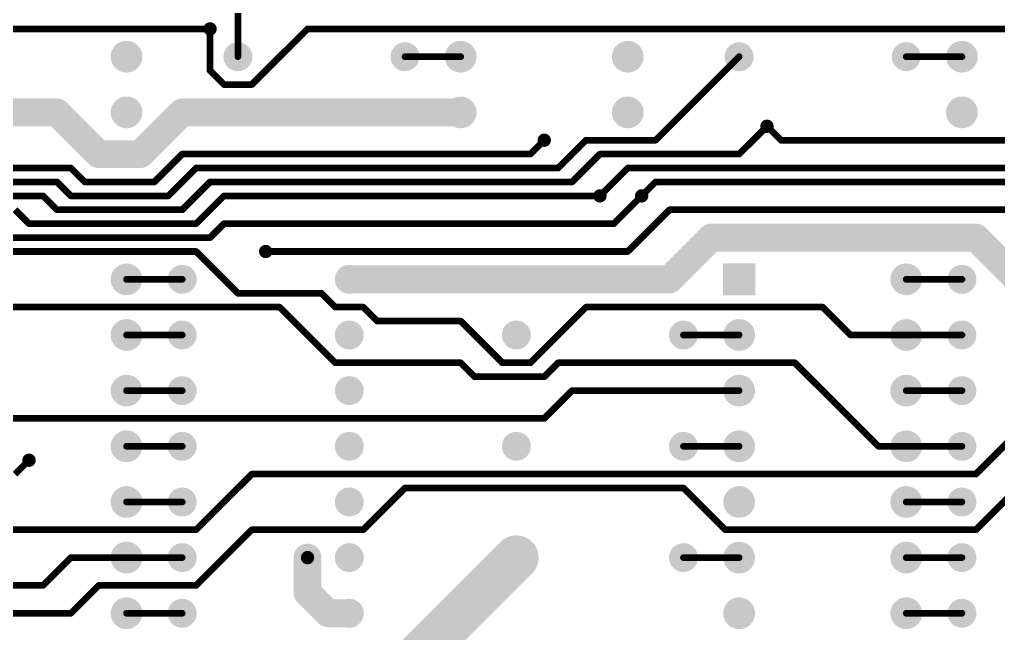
# Model space of a CAD drawing. Extents: x 0.24 to 7.39, y 0.21 to 4.62.
# Drawn here: x 4.604 to 6.361, y 2.185 to 3.288 of the extents above; entities that cross this region are included whole.
import ezdxf

# ---------------------------------------------------------------- set-up
doc = ezdxf.new("R2010")
doc.units = 0

msp = doc.modelspace()

# ---------------------------------------------------------------- linework, layer by layer
at = {"layer": 'TOP'}
for points, const_width in [([(4.996, 3.321), (4.996, 3.221)], 0.012), ([(4.146, 3.271), (4.946, 3.271)], 0.012), ([(4.946, 3.196), (4.946, 3.271)], 0.012), ([(5.121, 3.271), (5.021, 3.171)], 0.012), ([(6.896, 3.271), (5.121, 3.271)], 0.012), ([(5.296, 3.221), (5.396, 3.221)], 0.012), ([(5.896, 3.221), (5.746, 3.071)], 0.012), ([(6.196, 3.221), (6.296, 3.221)], 0.012), ([(4.971, 3.171), (4.946, 3.196)], 0.012), ([(5.021, 3.171), (4.971, 3.171)], 0.012), ([(4.496, 3.121), (4.671, 3.121)], 0.05), ([(4.671, 3.121), (4.746, 3.046)], 0.05), ([(4.821, 3.046), (4.896, 3.121)], 0.05), ([(4.896, 3.121), (5.396, 3.121)], 0.05), ([(5.946, 3.096), (5.896, 3.046)], 0.012), ([(5.971, 3.071), (5.946, 3.096)], 0.012), ([(5.546, 3.071), (5.521, 3.046)], 0.012), ([(5.621, 3.071), (5.571, 3.021)], 0.012), ([(5.746, 3.071), (5.621, 3.071)], 0.012), ([(6.771, 3.071), (5.971, 3.071)], 0.012), ([(4.746, 3.046), (4.821, 3.046)], 0.05), ([(4.896, 3.046), (4.846, 2.996)], 0.012), ([(5.521, 3.046), (4.896, 3.046)], 0.012), ([(5.646, 3.046), (5.596, 2.996)], 0.012), ([(5.896, 3.046), (5.646, 3.046)], 0.012), ([(4.696, 3.021), (4.121, 3.021)], 0.012), ([(4.721, 2.996), (4.696, 3.021)], 0.012), ([(4.921, 3.021), (4.871, 2.971)], 0.012), ([(5.571, 3.021), (4.921, 3.021)], 0.012), ([(5.696, 3.021), (5.646, 2.971)], 0.012), ([(6.946, 3.021), (5.696, 3.021)], 0.012), ([(4.671, 2.996), (4.196, 2.996)], 0.012), ([(4.696, 2.971), (4.671, 2.996)], 0.012), ([(4.846, 2.996), (4.721, 2.996)], 0.012), ([(4.946, 2.996), (4.896, 2.946)], 0.012), ([(5.596, 2.996), (4.946, 2.996)], 0.012), ([(5.721, 2.971), (5.746, 2.996)], 0.012), ([(5.746, 2.996), (7.071, 2.996)], 0.012), ([(4.646, 2.971), (4.221, 2.971)], 0.012), ([(4.671, 2.946), (4.646, 2.971)], 0.012), ([(4.871, 2.971), (4.696, 2.971)], 0.012), ([(4.921, 2.921), (4.971, 2.971)], 0.012), ([(4.971, 2.971), (5.646, 2.971)], 0.012), ([(5.671, 2.921), (5.721, 2.971)], 0.012), ([(4.596, 2.946), (4.621, 2.921)], 0.012), ([(4.896, 2.946), (4.671, 2.946)], 0.012), ([(5.771, 2.946), (5.696, 2.871)], 0.012), ([(6.771, 2.946), (5.771, 2.946)], 0.012), ([(4.621, 2.921), (4.921, 2.921)], 0.012), ([(4.946, 2.896), (4.971, 2.921)], 0.012), ([(4.971, 2.921), (5.671, 2.921)], 0.012), ([(5.771, 2.821), (5.846, 2.896)], 0.05), ([(5.846, 2.896), (6.321, 2.896)], 0.05), ([(6.321, 2.896), (6.396, 2.821)], 0.05), ([(4.371, 2.896), (4.946, 2.896)], 0.012), ([(4.396, 2.871), (4.921, 2.871)], 0.012), ([(4.921, 2.871), (4.996, 2.796)], 0.012), ([(5.696, 2.871), (5.046, 2.871)], 0.012), ([(5.196, 2.821), (5.771, 2.821)], 0.05), ([(4.796, 2.821), (4.896, 2.821)], 0.012), ([(6.196, 2.821), (6.296, 2.821)], 0.012), ([(4.996, 2.796), (5.146, 2.796)], 0.012), ([(5.146, 2.796), (5.171, 2.771)], 0.012), ([(4.071, 2.771), (5.071, 2.771)], 0.012), ([(5.071, 2.771), (5.171, 2.671)], 0.012), ([(5.171, 2.771), (5.221, 2.771)], 0.012), ([(5.221, 2.771), (5.246, 2.746)], 0.012), ([(5.521, 2.671), (5.621, 2.771)], 0.012), ([(5.621, 2.771), (6.046, 2.771)], 0.012), ([(6.046, 2.771), (6.096, 2.721)], 0.012), ([(5.246, 2.746), (5.396, 2.746)], 0.012), ([(5.396, 2.746), (5.471, 2.671)], 0.012), ([(4.796, 2.721), (4.896, 2.721)], 0.012), ([(5.796, 2.721), (5.896, 2.721)], 0.012), ([(6.096, 2.721), (6.196, 2.721)], 0.012), ([(6.196, 2.721), (6.296, 2.721)], 0.012), ([(5.171, 2.671), (5.396, 2.671)], 0.012), ([(5.396, 2.671), (5.421, 2.646)], 0.012), ([(5.471, 2.671), (5.521, 2.671)], 0.012), ([(5.546, 2.646), (5.571, 2.671)], 0.012), ([(5.571, 2.671), (5.996, 2.671)], 0.012), ([(5.996, 2.671), (6.146, 2.521)], 0.012), ([(6.521, 2.671), (6.321, 2.471)], 0.012), ([(5.421, 2.646), (5.546, 2.646)], 0.012), ([(4.796, 2.621), (4.896, 2.621)], 0.012), ([(5.546, 2.571), (5.596, 2.621)], 0.012), ([(5.596, 2.621), (5.896, 2.621)], 0.012), ([(6.196, 2.621), (6.296, 2.621)], 0.012), ([(4.446, 2.571), (5.546, 2.571)], 0.012), ([(6.521, 2.571), (6.321, 2.371)], 0.012), ([(4.796, 2.521), (4.896, 2.521)], 0.012), ([(5.796, 2.521), (5.896, 2.521)], 0.012), ([(6.146, 2.521), (6.196, 2.521)], 0.012), ([(6.196, 2.521), (6.296, 2.521)], 0.012), ([(4.621, 2.496), (4.596, 2.471)], 0.012), ([(5.021, 2.471), (4.921, 2.371)], 0.012), ([(6.321, 2.471), (5.021, 2.471)], 0.012), ([(5.296, 2.446), (5.221, 2.371)], 0.012), ([(5.796, 2.446), (5.296, 2.446)], 0.012), ([(5.871, 2.371), (5.796, 2.446)], 0.012), ([(4.796, 2.421), (4.896, 2.421)], 0.012), ([(6.196, 2.421), (6.296, 2.421)], 0.012), ([(4.921, 2.371), (4.371, 2.371)], 0.012), ([(5.021, 2.371), (4.921, 2.271)], 0.012), ([(5.221, 2.371), (5.021, 2.371)], 0.012), ([(6.321, 2.371), (5.871, 2.371)], 0.012), ([(5.296, 2.121), (5.496, 2.321)], 0.08), ([(5.121, 2.258), (5.121, 2.321)], 0.05), ([(4.696, 2.321), (4.646, 2.271)], 0.012), ([(4.796, 2.321), (4.696, 2.321)], 0.012), ([(4.796, 2.321), (4.896, 2.321)], 0.012), ([(5.796, 2.321), (5.896, 2.321)], 0.012), ([(6.196, 2.321), (6.296, 2.321)], 0.012), ([(4.646, 2.271), (3.621, 2.271)], 0.012), ([(4.746, 2.271), (4.696, 2.221)], 0.012), ([(4.921, 2.271), (4.746, 2.271)], 0.012), ([(5.158, 2.221), (5.121, 2.258)], 0.05), ([(5.196, 2.221), (5.158, 2.221)], 0.05), ([(4.696, 2.221), (4.496, 2.221)], 0.012), ([(4.796, 2.221), (4.896, 2.221)], 0.012), ([(6.196, 2.221), (6.296, 2.221)], 0.012)]:
    msp.add_lwpolyline(points, dxfattribs=dict(at, const_width=const_width))
for points, const_width in [([(4.94, 3.271, 1), (4.952, 3.271, 1)], 0.012), ([(4.94, 3.271, 1), (4.952, 3.271, 1)], 0.012), ([(4.943, 3.271, 1), (4.949, 3.271, 1)], 0.006), ([(4.943, 3.271, 1), (4.949, 3.271, 1)], 0.006), ([(5.118, 3.271, 1), (5.124, 3.271, 1)], 0.006), ([(5.118, 3.271, 1), (5.124, 3.271, 1)], 0.006), ([(4.782, 3.221, 1), (4.81, 3.221, 1)], 0.029), ([(4.983, 3.221, 1), (5.009, 3.221, 1)], 0.026), ([(5.283, 3.221, 1), (5.309, 3.221, 1)], 0.026), ([(5.382, 3.221, 1), (5.41, 3.221, 1)], 0.029), ([(5.682, 3.221, 1), (5.71, 3.221, 1)], 0.029), ([(5.883, 3.221, 1), (5.909, 3.221, 1)], 0.026), ([(6.183, 3.221, 1), (6.209, 3.221, 1)], 0.026), ([(6.282, 3.221, 1), (6.31, 3.221, 1)], 0.029), ([(4.993, 3.221, 1), (4.999, 3.221, 1)], 0.006), ([(5.293, 3.221, 1), (5.299, 3.221, 1)], 0.006), ([(5.393, 3.221, 1), (5.399, 3.221, 1)], 0.006), ([(5.893, 3.221, 1), (5.899, 3.221, 1)], 0.006), ([(6.193, 3.221, 1), (6.199, 3.221, 1)], 0.006), ([(6.293, 3.221, 1), (6.299, 3.221, 1)], 0.006), ([(4.943, 3.196, 1), (4.949, 3.196, 1)], 0.006), ([(4.943, 3.196, 1), (4.949, 3.196, 1)], 0.006), ([(4.968, 3.171, 1), (4.974, 3.171, 1)], 0.006), ([(4.968, 3.171, 1), (4.974, 3.171, 1)], 0.006), ([(5.018, 3.171, 1), (5.024, 3.171, 1)], 0.006), ([(5.018, 3.171, 1), (5.024, 3.171, 1)], 0.006), ([(4.6585, 3.121, 1), (4.6835, 3.121, 1)], 0.025), ([(4.6585, 3.121, 1), (4.6835, 3.121, 1)], 0.025), ([(4.782, 3.121, 1), (4.81, 3.121, 1)], 0.029), ([(4.8835, 3.121, 1), (4.9085, 3.121, 1)], 0.025), ([(4.8835, 3.121, 1), (4.9085, 3.121, 1)], 0.025), ([(5.382, 3.121, 1), (5.41, 3.121, 1)], 0.029), ([(5.3835, 3.121, 1), (5.4085, 3.121, 1)], 0.025), ([(5.682, 3.121, 1), (5.71, 3.121, 1)], 0.029), ([(6.282, 3.121, 1), (6.31, 3.121, 1)], 0.029), ([(5.94, 3.096, 1), (5.952, 3.096, 1)], 0.012), ([(5.94, 3.096, 1), (5.952, 3.096, 1)], 0.012), ([(5.943, 3.096, 1), (5.949, 3.096, 1)], 0.006), ([(5.943, 3.096, 1), (5.949, 3.096, 1)], 0.006), ([(5.54, 3.071, 1), (5.552, 3.071, 1)], 0.012), ([(5.543, 3.071, 1), (5.549, 3.071, 1)], 0.006), ([(5.618, 3.071, 1), (5.624, 3.071, 1)], 0.006), ([(5.618, 3.071, 1), (5.624, 3.071, 1)], 0.006), ([(5.743, 3.071, 1), (5.749, 3.071, 1)], 0.006), ([(5.743, 3.071, 1), (5.749, 3.071, 1)], 0.006), ([(5.968, 3.071, 1), (5.974, 3.071, 1)], 0.006), ([(5.968, 3.071, 1), (5.974, 3.071, 1)], 0.006), ([(4.7335, 3.046, 1), (4.7585, 3.046, 1)], 0.025), ([(4.7335, 3.046, 1), (4.7585, 3.046, 1)], 0.025), ([(4.8085, 3.046, 1), (4.8335, 3.046, 1)], 0.025), ([(4.8085, 3.046, 1), (4.8335, 3.046, 1)], 0.025), ([(4.893, 3.046, 1), (4.899, 3.046, 1)], 0.006), ([(4.893, 3.046, 1), (4.899, 3.046, 1)], 0.006), ([(5.518, 3.046, 1), (5.524, 3.046, 1)], 0.006), ([(5.518, 3.046, 1), (5.524, 3.046, 1)], 0.006), ([(5.643, 3.046, 1), (5.649, 3.046, 1)], 0.006), ([(5.643, 3.046, 1), (5.649, 3.046, 1)], 0.006), ([(5.893, 3.046, 1), (5.899, 3.046, 1)], 0.006), ([(5.893, 3.046, 1), (5.899, 3.046, 1)], 0.006), ([(4.693, 3.021, 1), (4.699, 3.021, 1)], 0.006), ([(4.693, 3.021, 1), (4.699, 3.021, 1)], 0.006), ([(4.918, 3.021, 1), (4.924, 3.021, 1)], 0.006), ([(4.918, 3.021, 1), (4.924, 3.021, 1)], 0.006), ([(5.568, 3.021, 1), (5.574, 3.021, 1)], 0.006), ([(5.568, 3.021, 1), (5.574, 3.021, 1)], 0.006), ([(5.693, 3.021, 1), (5.699, 3.021, 1)], 0.006), ([(5.693, 3.021, 1), (5.699, 3.021, 1)], 0.006), ([(4.668, 2.996, 1), (4.674, 2.996, 1)], 0.006), ([(4.668, 2.996, 1), (4.674, 2.996, 1)], 0.006), ([(4.718, 2.996, 1), (4.724, 2.996, 1)], 0.006), ([(4.718, 2.996, 1), (4.724, 2.996, 1)], 0.006), ([(4.843, 2.996, 1), (4.849, 2.996, 1)], 0.006), ([(4.843, 2.996, 1), (4.849, 2.996, 1)], 0.006), ([(4.943, 2.996, 1), (4.949, 2.996, 1)], 0.006), ([(4.943, 2.996, 1), (4.949, 2.996, 1)], 0.006), ([(5.593, 2.996, 1), (5.599, 2.996, 1)], 0.006), ([(5.593, 2.996, 1), (5.599, 2.996, 1)], 0.006), ([(5.743, 2.996, 1), (5.749, 2.996, 1)], 0.006), ([(5.743, 2.996, 1), (5.749, 2.996, 1)], 0.006), ([(4.643, 2.971, 1), (4.649, 2.971, 1)], 0.006), ([(4.643, 2.971, 1), (4.649, 2.971, 1)], 0.006), ([(4.693, 2.971, 1), (4.699, 2.971, 1)], 0.006), ([(4.693, 2.971, 1), (4.699, 2.971, 1)], 0.006), ([(4.868, 2.971, 1), (4.874, 2.971, 1)], 0.006), ([(4.868, 2.971, 1), (4.874, 2.971, 1)], 0.006), ([(4.968, 2.971, 1), (4.974, 2.971, 1)], 0.006), ([(4.968, 2.971, 1), (4.974, 2.971, 1)], 0.006), ([(5.64, 2.971, 1), (5.652, 2.971, 1)], 0.012), ([(5.64, 2.971, 1), (5.652, 2.971, 1)], 0.012), ([(5.643, 2.971, 1), (5.649, 2.971, 1)], 0.006), ([(5.643, 2.971, 1), (5.649, 2.971, 1)], 0.006), ([(5.715, 2.971, 1), (5.727, 2.971, 1)], 0.012), ([(5.715, 2.971, 1), (5.727, 2.971, 1)], 0.012), ([(5.718, 2.971, 1), (5.724, 2.971, 1)], 0.006), ([(5.718, 2.971, 1), (5.724, 2.971, 1)], 0.006), ([(4.668, 2.946, 1), (4.674, 2.946, 1)], 0.006), ([(4.668, 2.946, 1), (4.674, 2.946, 1)], 0.006), ([(4.893, 2.946, 1), (4.899, 2.946, 1)], 0.006), ([(4.893, 2.946, 1), (4.899, 2.946, 1)], 0.006), ([(5.768, 2.946, 1), (5.774, 2.946, 1)], 0.006), ([(5.768, 2.946, 1), (5.774, 2.946, 1)], 0.006), ([(4.618, 2.921, 1), (4.624, 2.921, 1)], 0.006), ([(4.618, 2.921, 1), (4.624, 2.921, 1)], 0.006), ([(4.918, 2.921, 1), (4.924, 2.921, 1)], 0.006), ([(4.918, 2.921, 1), (4.924, 2.921, 1)], 0.006), ([(4.968, 2.921, 1), (4.974, 2.921, 1)], 0.006), ([(4.968, 2.921, 1), (4.974, 2.921, 1)], 0.006), ([(5.668, 2.921, 1), (5.674, 2.921, 1)], 0.006), ([(5.668, 2.921, 1), (5.674, 2.921, 1)], 0.006), ([(5.8335, 2.896, 1), (5.8585, 2.896, 1)], 0.025), ([(5.8335, 2.896, 1), (5.8585, 2.896, 1)], 0.025), ([(6.3085, 2.896, 1), (6.3335, 2.896, 1)], 0.025), ([(6.3085, 2.896, 1), (6.3335, 2.896, 1)], 0.025), ([(4.943, 2.896, 1), (4.949, 2.896, 1)], 0.006), ([(4.943, 2.896, 1), (4.949, 2.896, 1)], 0.006), ([(5.04, 2.871, 1), (5.052, 2.871, 1)], 0.012), ([(4.918, 2.871, 1), (4.924, 2.871, 1)], 0.006), ([(4.918, 2.871, 1), (4.924, 2.871, 1)], 0.006), ([(5.043, 2.871, 1), (5.049, 2.871, 1)], 0.006), ([(5.693, 2.871, 1), (5.699, 2.871, 1)], 0.006), ([(5.693, 2.871, 1), (5.699, 2.871, 1)], 0.006), ([(4.782, 2.821, 1), (4.81, 2.821, 1)], 0.029), ([(6.182, 2.821, 1), (6.21, 2.821, 1)], 0.029), ([(4.883, 2.821, 1), (4.909, 2.821, 1)], 0.026), ([(5.183, 2.821, 1), (5.209, 2.821, 1)], 0.026), ([(5.1835, 2.821, 1), (5.2085, 2.821, 1)], 0.025), ([(5.7585, 2.821, 1), (5.7835, 2.821, 1)], 0.025), ([(5.7585, 2.821, 1), (5.7835, 2.821, 1)], 0.025), ([(6.283, 2.821, 1), (6.309, 2.821, 1)], 0.026), ([(4.793, 2.821, 1), (4.799, 2.821, 1)], 0.006), ([(4.893, 2.821, 1), (4.899, 2.821, 1)], 0.006), ([(6.193, 2.821, 1), (6.199, 2.821, 1)], 0.006), ([(6.293, 2.821, 1), (6.299, 2.821, 1)], 0.006), ([(4.993, 2.796, 1), (4.999, 2.796, 1)], 0.006), ([(4.993, 2.796, 1), (4.999, 2.796, 1)], 0.006), ([(5.143, 2.796, 1), (5.149, 2.796, 1)], 0.006), ([(5.143, 2.796, 1), (5.149, 2.796, 1)], 0.006), ([(5.068, 2.771, 1), (5.074, 2.771, 1)], 0.006), ([(5.068, 2.771, 1), (5.074, 2.771, 1)], 0.006), ([(5.168, 2.771, 1), (5.174, 2.771, 1)], 0.006), ([(5.168, 2.771, 1), (5.174, 2.771, 1)], 0.006), ([(5.218, 2.771, 1), (5.224, 2.771, 1)], 0.006), ([(5.218, 2.771, 1), (5.224, 2.771, 1)], 0.006), ([(5.618, 2.771, 1), (5.624, 2.771, 1)], 0.006), ([(5.618, 2.771, 1), (5.624, 2.771, 1)], 0.006), ([(6.043, 2.771, 1), (6.049, 2.771, 1)], 0.006), ([(6.043, 2.771, 1), (6.049, 2.771, 1)], 0.006), ([(4.782, 2.721, 1), (4.81, 2.721, 1)], 0.029), ([(4.883, 2.721, 1), (4.909, 2.721, 1)], 0.026), ([(5.183, 2.721, 1), (5.209, 2.721, 1)], 0.026), ([(5.243, 2.746, 1), (5.249, 2.746, 1)], 0.006), ([(5.243, 2.746, 1), (5.249, 2.746, 1)], 0.006), ([(5.393, 2.746, 1), (5.399, 2.746, 1)], 0.006), ([(5.393, 2.746, 1), (5.399, 2.746, 1)], 0.006), ([(5.483, 2.721, 1), (5.509, 2.721, 1)], 0.026), ([(5.783, 2.721, 1), (5.809, 2.721, 1)], 0.026), ([(5.882, 2.721, 1), (5.91, 2.721, 1)], 0.029), ([(6.182, 2.721, 1), (6.21, 2.721, 1)], 0.029), ([(6.283, 2.721, 1), (6.309, 2.721, 1)], 0.026), ([(4.793, 2.721, 1), (4.799, 2.721, 1)], 0.006), ([(4.893, 2.721, 1), (4.899, 2.721, 1)], 0.006), ([(5.793, 2.721, 1), (5.799, 2.721, 1)], 0.006), ([(5.893, 2.721, 1), (5.899, 2.721, 1)], 0.006), ([(6.093, 2.721, 1), (6.099, 2.721, 1)], 0.006), ([(6.093, 2.721, 1), (6.099, 2.721, 1)], 0.006), ([(6.193, 2.721, 1), (6.199, 2.721, 1)], 0.006), ([(6.193, 2.721, 1), (6.199, 2.721, 1)], 0.006), ([(6.293, 2.721, 1), (6.299, 2.721, 1)], 0.006), ([(5.168, 2.671, 1), (5.174, 2.671, 1)], 0.006), ([(5.168, 2.671, 1), (5.174, 2.671, 1)], 0.006), ([(5.393, 2.671, 1), (5.399, 2.671, 1)], 0.006), ([(5.393, 2.671, 1), (5.399, 2.671, 1)], 0.006), ([(5.468, 2.671, 1), (5.474, 2.671, 1)], 0.006), ([(5.468, 2.671, 1), (5.474, 2.671, 1)], 0.006), ([(5.518, 2.671, 1), (5.524, 2.671, 1)], 0.006), ([(5.518, 2.671, 1), (5.524, 2.671, 1)], 0.006), ([(5.568, 2.671, 1), (5.574, 2.671, 1)], 0.006), ([(5.568, 2.671, 1), (5.574, 2.671, 1)], 0.006), ([(5.993, 2.671, 1), (5.999, 2.671, 1)], 0.006), ([(5.993, 2.671, 1), (5.999, 2.671, 1)], 0.006), ([(4.782, 2.621, 1), (4.81, 2.621, 1)], 0.029), ([(4.883, 2.621, 1), (4.909, 2.621, 1)], 0.026), ([(5.183, 2.621, 1), (5.209, 2.621, 1)], 0.026), ([(5.418, 2.646, 1), (5.424, 2.646, 1)], 0.006), ([(5.418, 2.646, 1), (5.424, 2.646, 1)], 0.006), ([(5.543, 2.646, 1), (5.549, 2.646, 1)], 0.006), ([(5.543, 2.646, 1), (5.549, 2.646, 1)], 0.006), ([(5.882, 2.621, 1), (5.91, 2.621, 1)], 0.029), ([(6.182, 2.621, 1), (6.21, 2.621, 1)], 0.029), ([(6.283, 2.621, 1), (6.309, 2.621, 1)], 0.026), ([(4.793, 2.621, 1), (4.799, 2.621, 1)], 0.006), ([(4.893, 2.621, 1), (4.899, 2.621, 1)], 0.006), ([(5.593, 2.621, 1), (5.599, 2.621, 1)], 0.006), ([(5.593, 2.621, 1), (5.599, 2.621, 1)], 0.006), ([(5.893, 2.621, 1), (5.899, 2.621, 1)], 0.006), ([(6.193, 2.621, 1), (6.199, 2.621, 1)], 0.006), ([(6.293, 2.621, 1), (6.299, 2.621, 1)], 0.006), ([(5.543, 2.571, 1), (5.549, 2.571, 1)], 0.006), ([(5.543, 2.571, 1), (5.549, 2.571, 1)], 0.006), ([(4.782, 2.521, 1), (4.81, 2.521, 1)], 0.029), ([(5.882, 2.521, 1), (5.91, 2.521, 1)], 0.029), ([(6.182, 2.521, 1), (6.21, 2.521, 1)], 0.029), ([(4.883, 2.521, 1), (4.909, 2.521, 1)], 0.026), ([(5.183, 2.521, 1), (5.209, 2.521, 1)], 0.026), ([(5.483, 2.521, 1), (5.509, 2.521, 1)], 0.026), ([(5.783, 2.521, 1), (5.809, 2.521, 1)], 0.026), ([(6.283, 2.521, 1), (6.309, 2.521, 1)], 0.026), ([(4.793, 2.521, 1), (4.799, 2.521, 1)], 0.006), ([(4.893, 2.521, 1), (4.899, 2.521, 1)], 0.006), ([(5.793, 2.521, 1), (5.799, 2.521, 1)], 0.006), ([(5.893, 2.521, 1), (5.899, 2.521, 1)], 0.006), ([(6.143, 2.521, 1), (6.149, 2.521, 1)], 0.006), ([(6.143, 2.521, 1), (6.149, 2.521, 1)], 0.006), ([(6.193, 2.521, 1), (6.199, 2.521, 1)], 0.006), ([(6.193, 2.521, 1), (6.199, 2.521, 1)], 0.006), ([(6.293, 2.521, 1), (6.299, 2.521, 1)], 0.006), ([(4.615, 2.496, 1), (4.627, 2.496, 1)], 0.012), ([(4.618, 2.496, 1), (4.624, 2.496, 1)], 0.006), ([(5.018, 2.471, 1), (5.024, 2.471, 1)], 0.006), ([(5.018, 2.471, 1), (5.024, 2.471, 1)], 0.006), ([(6.318, 2.471, 1), (6.324, 2.471, 1)], 0.006), ([(6.318, 2.471, 1), (6.324, 2.471, 1)], 0.006), ([(4.782, 2.421, 1), (4.81, 2.421, 1)], 0.029), ([(4.883, 2.421, 1), (4.909, 2.421, 1)], 0.026), ([(5.183, 2.421, 1), (5.209, 2.421, 1)], 0.026), ([(5.293, 2.446, 1), (5.299, 2.446, 1)], 0.006), ([(5.293, 2.446, 1), (5.299, 2.446, 1)], 0.006), ([(5.793, 2.446, 1), (5.799, 2.446, 1)], 0.006), ([(5.793, 2.446, 1), (5.799, 2.446, 1)], 0.006), ([(5.882, 2.421, 1), (5.91, 2.421, 1)], 0.029), ([(6.182, 2.421, 1), (6.21, 2.421, 1)], 0.029), ([(6.283, 2.421, 1), (6.309, 2.421, 1)], 0.026), ([(4.793, 2.421, 1), (4.799, 2.421, 1)], 0.006), ([(4.893, 2.421, 1), (4.899, 2.421, 1)], 0.006), ([(6.193, 2.421, 1), (6.199, 2.421, 1)], 0.006), ([(6.293, 2.421, 1), (6.299, 2.421, 1)], 0.006), ([(4.918, 2.371, 1), (4.924, 2.371, 1)], 0.006), ([(4.918, 2.371, 1), (4.924, 2.371, 1)], 0.006), ([(5.018, 2.371, 1), (5.024, 2.371, 1)], 0.006), ([(5.018, 2.371, 1), (5.024, 2.371, 1)], 0.006), ([(5.218, 2.371, 1), (5.224, 2.371, 1)], 0.006), ([(5.218, 2.371, 1), (5.224, 2.371, 1)], 0.006), ([(5.868, 2.371, 1), (5.874, 2.371, 1)], 0.006), ([(5.868, 2.371, 1), (5.874, 2.371, 1)], 0.006), ([(6.318, 2.371, 1), (6.324, 2.371, 1)], 0.006), ([(6.318, 2.371, 1), (6.324, 2.371, 1)], 0.006), ([(5.476, 2.321, 1), (5.516, 2.321, 1)], 0.04), ([(4.782, 2.321, 1), (4.81, 2.321, 1)], 0.029), ([(4.883, 2.321, 1), (4.909, 2.321, 1)], 0.026), ([(5.1085, 2.321, 1), (5.1335, 2.321, 1)], 0.025), ([(5.183, 2.321, 1), (5.209, 2.321, 1)], 0.026), ([(5.483, 2.321, 1), (5.509, 2.321, 1)], 0.026), ([(5.783, 2.321, 1), (5.809, 2.321, 1)], 0.026), ([(5.882, 2.321, 1), (5.91, 2.321, 1)], 0.029), ([(6.182, 2.321, 1), (6.21, 2.321, 1)], 0.029), ([(6.283, 2.321, 1), (6.309, 2.321, 1)], 0.026), ([(4.693, 2.321, 1), (4.699, 2.321, 1)], 0.006), ([(4.693, 2.321, 1), (4.699, 2.321, 1)], 0.006), ([(4.793, 2.321, 1), (4.799, 2.321, 1)], 0.006), ([(4.793, 2.321, 1), (4.799, 2.321, 1)], 0.006), ([(4.893, 2.321, 1), (4.899, 2.321, 1)], 0.006), ([(5.115, 2.321, 1), (5.127, 2.321, 1)], 0.012), ([(5.793, 2.321, 1), (5.799, 2.321, 1)], 0.006), ([(5.893, 2.321, 1), (5.899, 2.321, 1)], 0.006), ([(6.193, 2.321, 1), (6.199, 2.321, 1)], 0.006), ([(6.293, 2.321, 1), (6.299, 2.321, 1)], 0.006), ([(4.643, 2.271, 1), (4.649, 2.271, 1)], 0.006), ([(4.643, 2.271, 1), (4.649, 2.271, 1)], 0.006), ([(4.743, 2.271, 1), (4.749, 2.271, 1)], 0.006), ([(4.743, 2.271, 1), (4.749, 2.271, 1)], 0.006), ([(4.918, 2.271, 1), (4.924, 2.271, 1)], 0.006), ([(4.918, 2.271, 1), (4.924, 2.271, 1)], 0.006), ([(5.1085, 2.258, 1), (5.1335, 2.258, 1)], 0.025), ([(5.1085, 2.258, 1), (5.1335, 2.258, 1)], 0.025), ([(4.782, 2.221, 1), (4.81, 2.221, 1)], 0.029), ([(4.883, 2.221, 1), (4.909, 2.221, 1)], 0.026), ([(5.1455, 2.221, 1), (5.1705, 2.221, 1)], 0.025), ([(5.1455, 2.221, 1), (5.1705, 2.221, 1)], 0.025), ([(5.183, 2.221, 1), (5.209, 2.221, 1)], 0.026), ([(5.1835, 2.221, 1), (5.2085, 2.221, 1)], 0.025), ([(5.882, 2.221, 1), (5.91, 2.221, 1)], 0.029), ([(6.182, 2.221, 1), (6.21, 2.221, 1)], 0.029), ([(6.283, 2.221, 1), (6.309, 2.221, 1)], 0.026), ([(4.693, 2.221, 1), (4.699, 2.221, 1)], 0.006), ([(4.693, 2.221, 1), (4.699, 2.221, 1)], 0.006), ([(4.793, 2.221, 1), (4.799, 2.221, 1)], 0.006), ([(4.893, 2.221, 1), (4.899, 2.221, 1)], 0.006), ([(6.193, 2.221, 1), (6.199, 2.221, 1)], 0.006), ([(6.293, 2.221, 1), (6.299, 2.221, 1)], 0.006)]:
    msp.add_lwpolyline(points, format="xyb", close=True, dxfattribs=dict(at, const_width=const_width))
msp.add_solid([(5.867, 2.792), (5.925, 2.792), (5.867, 2.85), (5.925, 2.85)], dxfattribs=at)

doc.saveas('drawing.dxf')
